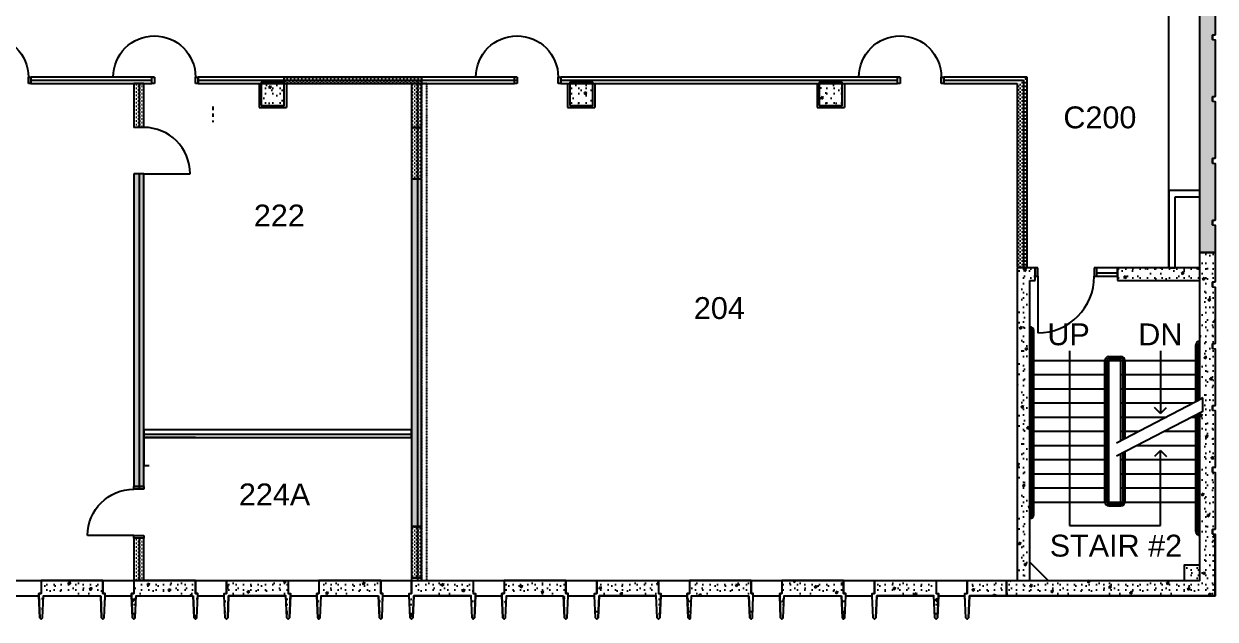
# Model space of a CAD drawing. Header units: inches. Extents: x 284 to 2008, y 299 to 1857.
# Drawn here: x 1082 to 2008, y 299 to 761 of the extents above; entities that cross this region are included whole.
import ezdxf

# ---------------------------------------------------------------- set-up
doc = ezdxf.new("R2010")
doc.units = ezdxf.units.IN
doc.header["$MEASUREMENT"] = 0
doc.linetypes.add('HIDDEN', pattern=[5.333333, 2.666667, -2.666667])
doc.linetypes.add('PHY_LVL-3$0$DASHDOT2', pattern=[0.25, 0.125, -0.0625, 0, -0.0625])
for name, color, linetype in [('_EWA 95% DWG', 7, 'Continuous'), ('A-DOOR', 4, 'Continuous'), ('A-FLOR-HRAL', 4, 'Continuous'), ('A-FLOR-STRS', 4, 'Continuous'), ('A-PFLR-NOTE', 3, 'Continuous'), ('A-WALL', 5, 'Continuous'), ('A-WALL-NEW', 7, 'Continuous'), ('A-WALL-PATT', 1, 'Continuous'), ('S-COLS', 6, 'Continuous')]:
    doc.layers.add(name, color=color, linetype=linetype)
doc.styles.get("Standard").update_dxf_attribs({"font": 'arial.ttf'})
doc.linetypes.add('1 HR RATED', pattern='A,0,[1,PS-21.Shx,S=0.091429,R=0,X=0,Y=0],-14.4,0', length=14.4)
doc.linetypes.add('2 HR RATED', pattern='A,0,[2,PS-21.Shx,S=0.091429,R=0,X=0,Y=0],-14.4,0', length=14.4)
pattern_1 = [(45, (-7e-09, 7e-09), (-20.8303, 20.8303), [1.84252, -15.16535]), (45, (-4.402, 16.428), (-20.8303, 20.8303), [1.84252, -15.16535]), (105, (-7e-09, 7e-09), (28.45473, 7.62442), [1.84252, -15.16535]), (105, (12.026, 12.026), (28.45473, 7.62442), [1.84252, -15.16535]), (165, (1.303, 1.303), (7.62442, 28.45473), [1.84252, -15.16535]), (165, (13.33, 13.33), (7.62442, 28.45473), [1.84252, -15.16535]), (45, (-2.0044, 2.0044), (-4.008794, 4.008794), [0, -5.669291, 0, -8.503937]), (90, (-7e-09, 4.009), (-5.669291, -4e-16), [0, -4.251969, 0, -7.086614])]
pattern_2 = [(45, (-7e-09, 7e-09), (-1.4142136, 1.4142136), [0, -2])]

# ---------------------------------------------------------------- blocks, each defined once
blk = doc.blocks.new('D1 Metal_73')
at = {"color": 0, "linetype": 'Continuous'}
for p, q in [((18, 0), (18, 36)), ((-18, 0), (-20, 0)), ((-20, 0), (-20, -7.75)), ((-18, -7.75), (-18, 0)), ((20, 0), (18, 0)), ((18, 0), (18, -7.75)), ((20, -7.75), (20, 0)), ((-20, -7.75), (-18, -7.75)), ((18, -7.75), (20, -7.75))]:
    blk.add_line(p, q, dxfattribs=at)
blk.add_arc((18, 0), 36, 90, 180, dxfattribs=at)
blk = doc.blocks.new('D1 Metal_23')
at = {"color": 0, "linetype": 'ByBlock'}
for p, q in [((-16, 0), (-18, 0)), ((-18, 0), (-18, -5)), ((-16, -5), (-16, 0)), ((18, 0), (16, 0)), ((16, 0), (16, -5)), ((16, 0), (48, 0)), ((18, -5), (18, 0)), ((-18, -5), (-16, -5)), ((16, -5), (18, -5))]:
    blk.add_line(p, q, dxfattribs=at)
blk.add_arc((16, 0), 32, 0, 180, dxfattribs=at)
blk = doc.blocks.new('D1 Metal_115')
at = {"color": 0, "linetype": 'ByBlock'}
for p, q in [((22, 0), (22, 44)), ((-22, 0), (-24, 0)), ((-24, 0), (-24, -6.625)), ((-22, -6.625), (-22, 0)), ((24, 0), (22, 0)), ((22, 0), (22, -6.625)), ((24, -6.625), (24, 0)), ((-24, -6.625), (-22, -6.625)), ((22, -6.625), (24, -6.625))]:
    blk.add_line(p, q, dxfattribs=at)
blk.add_arc((22, 0), 44, 90, 180, dxfattribs=at)
blk = doc.blocks.new('D1 Metal_49')
at = {"color": 0, "linetype": 'ByBlock'}
blk.add_line((18, 0), (18, 36), dxfattribs=at)
blk.add_arc((18, 0), 36, 90, 180, dxfattribs=at)

msp = doc.modelspace()

# ---------------------------------------------------------------- hatches: boundary and pattern name
at = {"layer": 'A-WALL'}
h = msp.add_hatch(dxfattribs=at)
h.set_pattern_fill('45_', color=256, style=0, pattern_type=2)
h.set_pattern_definition(pattern_2)
h.paths.add_polyline_path([(1167.59, 680.78), (1175.34, 680.78), (1175.34, 714.9), (1167.59, 714.9)], flags=0)
at = {"layer": 'A-WALL-PATT'}
h = msp.add_hatch(dxfattribs=at)
h.set_pattern_fill('LIGHTWEIGHT_CONCRETE', color=256, style=0, pattern_type=2)
h.set_pattern_definition(pattern_1)
h.paths.add_polyline_path([(2008.49, 1232.78), (2008.49, 1184.78), (2006.49, 1184.53), (2006.49, 1181.03), (2008.49, 1180.78), (2008.49, 1136.78), (2006.49, 1136.53), (2006.49, 1133.03), (2008.49, 1132.78), (2008.49, 1088.78), (2006.49, 1088.53), (2006.49, 1085.03), (2008.49, 1084.78), (2008.49, 1040.78), (2006.49, 1040.53), (2006.49, 1037.03), (2008.49, 1036.78), (2008.49, 992.78), (2006.49, 992.53), (2006.49, 989.03), (2008.49, 988.78), (2008.49, 944.78), (2006.49, 944.53), (2006.49, 941.03), (2008.49, 940.78), (2008.49, 896.78), (2006.49, 896.53), (2006.49, 893.03), (2008.49, 892.78), (2008.49, 848.78), (2006.49, 848.53), (2006.49, 845.03), (2008.49, 844.78), (2008.49, 800.78), (2006.49, 800.53), (2006.49, 797.03), (2008.49, 796.78), (2008.49, 752.78), (2006.49, 752.53), (2006.49, 749.03), (2008.49, 748.78), (2008.49, 704.78), (2006.49, 704.53), (2006.49, 701.03), (2008.49, 700.78), (2008.49, 656.78), (2006.49, 656.53), (2006.49, 653.03), (2008.49, 652.78), (2008.49, 608.78), (2006.49, 608.53), (2006.49, 605.03), (2008.49, 604.78), (2008.49, 583.52), (1996.49, 583.52), (1996.49, 1220.78), (1958.49, 1220.78), (1958.49, 1230.78), (1956.74, 1230.78), (1956.74, 1232.78), (1957.49, 1249.78), (1958.49, 1250.78), (1959.49, 1249.78), (1960.24, 1232.78)])
h = msp.add_hatch(dxfattribs=at)
h.set_pattern_fill('LIGHTWEIGHT_CONCRETE', color=256, style=0, pattern_type=2)
h.set_pattern_definition(pattern_1)
h.paths.add_polyline_path([(1266.59, 697.78), (1284.59, 697.78), (1284.59, 715.78), (1266.59, 715.78)], flags=0)
h = msp.add_hatch(dxfattribs=at)
h.set_pattern_fill('45_', color=256, style=0, pattern_type=2)
h.set_pattern_definition(pattern_2)
h.paths.add_polyline_path([(1284.44, 714.9), (1284.44, 719.9), (1391.34, 719.9), (1391.34, 714.9)])
h = msp.add_hatch(dxfattribs=at)
h.set_pattern_fill('45_', color=256, style=0, pattern_type=2)
h.set_pattern_definition(pattern_2)
h.paths.add_polyline_path([(1383.59, 714.9), (1383.59, 680.78), (1391.34, 680.78), (1391.34, 714.9)], flags=0)
h = msp.add_hatch(dxfattribs=at)
h.set_pattern_fill('LIGHTWEIGHT_CONCRETE', color=256, style=0, pattern_type=2)
h.set_pattern_definition(pattern_1)
h.paths.add_polyline_path([(1506.59, 697.78), (1524.59, 697.78), (1524.59, 715.78), (1506.59, 715.78)], flags=0)
h = msp.add_hatch(dxfattribs=at)
h.set_pattern_fill('LIGHTWEIGHT_CONCRETE', color=256, style=0, pattern_type=2)
h.set_pattern_definition(pattern_1)
h.paths.add_polyline_path([(1700.49, 697.78), (1718.49, 697.78), (1718.49, 715.78), (1700.49, 715.78)], flags=0)
h = msp.add_hatch(dxfattribs=at)
h.set_pattern_fill('45_', color=256, style=0, pattern_type=2)
h.set_pattern_definition(pattern_2)
h.paths.add_polyline_path([(1862.24, 572.18), (1862.24, 719.9), (1854.49, 714.9), (1854.49, 572.18)], flags=0)
h = msp.add_hatch(dxfattribs=at)
h.set_pattern_fill('45_', color=256, style=0, pattern_type=2)
h.set_pattern_definition(pattern_2)
h.paths.add_polyline_path([(1391.34, 640.78), (1391.34, 680.78), (1383.59, 680.78), (1383.59, 640.78)], flags=0)
h = msp.add_hatch(dxfattribs=at)
h.set_pattern_fill('45_', color=256, style=0, pattern_type=2)
h.set_pattern_definition(pattern_2)
h.paths.add_polyline_path([(1167.59, 401.78), (1175.34, 401.78), (1175.34, 644.78), (1167.59, 644.78)], flags=0)
h = msp.add_hatch(dxfattribs=at)
h.set_pattern_fill('45_', color=256, style=0, pattern_type=2)
h.set_pattern_definition(pattern_2)
h.paths.add_polyline_path([(1383.59, 640.78), (1383.59, 370.79), (1391.34, 370.79), (1391.34, 640.78)], flags=0)
h = msp.add_hatch(dxfattribs=at)
h.set_pattern_fill('LIGHTWEIGHT_CONCRETE', color=256, style=0, pattern_type=2)
h.set_pattern_definition(pattern_1)
edge = h.paths.add_edge_path()
edge.add_line((1998.97, 470.58), (1996.49, 469.29))
edge.add_line((1996.49, 469.29), (1996.49, 583.52))
edge.add_line((1996.49, 583.52), (2008.49, 583.52))
edge.add_line((2008.49, 583.52), (2008.49, 560.78))
edge.add_line((2008.49, 560.78), (2006.49, 560.53))
edge.add_line((2006.49, 560.53), (2006.49, 557.03))
edge.add_line((2006.49, 557.03), (2008.49, 556.78))
edge.add_line((2008.49, 556.78), (2008.49, 512.78))
edge.add_line((2008.49, 512.78), (2006.49, 512.53))
edge.add_line((2006.49, 512.53), (2006.49, 509.03))
edge.add_line((2006.49, 509.03), (2008.49, 508.78))
edge.add_line((2008.49, 508.78), (2008.49, 464.78))
edge.add_line((2008.49, 464.78), (2006.49, 464.53))
edge.add_line((2006.49, 464.53), (2006.49, 461.03))
edge.add_line((2006.49, 461.03), (2008.49, 460.78))
edge.add_line((2008.49, 460.78), (2008.49, 416.78))
edge.add_line((2008.49, 416.78), (2006.49, 416.53))
edge.add_line((2006.49, 416.53), (2006.49, 413.03))
edge.add_line((2006.49, 413.03), (2008.49, 412.78))
edge.add_line((2008.49, 412.78), (2008.49, 368.78))
edge.add_line((2008.49, 368.78), (2006.49, 368.53))
edge.add_line((2006.49, 368.53), (2006.49, 365.03))
edge.add_line((2006.49, 365.03), (2008.49, 364.78))
edge.add_line((2008.49, 364.78), (2008.49, 316.78))
edge.add_line((2008.49, 316.78), (1846.63, 316.78))
edge.add_arc((1858.34, 319.37), 12, 180, 192.49413, ccw=False)
edge.add_line((1846.34, 319.37), (1846.34, 328.78))
edge.add_line((1846.34, 328.78), (1996.49, 328.78))
edge.add_line((1996.49, 328.78), (1996.49, 459.17))
edge.add_line((1996.49, 459.17), (1998.97, 460.46))
edge.add_line((1998.97, 460.46), (1998.97, 470.58))
h = msp.add_hatch(dxfattribs=at)
h.set_pattern_fill('LIGHTWEIGHT_CONCRETE', color=256, style=0, pattern_type=2)
h.set_pattern_definition(pattern_1)
h.paths.add_polyline_path([(1854.49, 571.78), (1854.49, 328.78), (1864.49, 328.78), (1864.49, 561.78)], flags=0)
h = msp.add_hatch(dxfattribs=at)
h.set_pattern_fill('LIGHTWEIGHT_CONCRETE', color=256, style=0, pattern_type=2)
h.set_pattern_definition(pattern_1)
h.paths.add_polyline_path([(1864.49, 561.78), (1868.49, 561.78), (1868.49, 571.78), (1854.49, 571.78)], flags=0)
h = msp.add_hatch(dxfattribs=at)
h.set_pattern_fill('LIGHTWEIGHT_CONCRETE', color=256, style=0, pattern_type=2)
h.set_pattern_definition(pattern_1)
h.paths.add_polyline_path([(1932.49, 561.78), (1996.49, 561.78), (1996.49, 571.78), (1932.49, 571.78)], flags=0)
h = msp.add_hatch(dxfattribs=at)
h.set_pattern_fill('45_', color=256, style=0, pattern_type=2)
h.set_pattern_definition(pattern_2)
h.paths.add_polyline_path([(1391.34, 330.79), (1391.34, 370.79), (1383.59, 370.79), (1383.59, 330.79)], flags=0)
h = msp.add_hatch(dxfattribs=at)
h.set_pattern_fill('45_', color=256, style=0, pattern_type=2)
h.set_pattern_definition(pattern_2)
h.paths.add_polyline_path([(1167.59, 328.78), (1175.34, 328.78), (1175.34, 361.78), (1167.59, 361.78)], flags=0)
h = msp.add_hatch(dxfattribs=at)
h.set_pattern_fill('LIGHTWEIGHT_CONCRETE', color=256, style=0, pattern_type=2)
h.set_pattern_definition(pattern_1)
h.paths.add_polyline_path([(1984.49, 328.78), (1996.49, 328.78), (1996.49, 340.78), (1984.49, 340.78)], flags=0)
h = msp.add_hatch(dxfattribs=at)
h.set_pattern_fill('LIGHTWEIGHT_CONCRETE', color=256, style=0, pattern_type=2)
h.set_pattern_definition(pattern_1)
h.paths.add_polyline_path([(1141.84, 316.78), (1142.59, 299.78), (1143.59, 298.78), (1144.59, 299.78), (1145.34, 316.78), (1145.34, 318.78), (1143.59, 318.78), (1143.59, 328.78), (1095.59, 328.78), (1095.59, 318.78), (1093.84, 318.78), (1093.84, 316.78), (1094.59, 299.78), (1095.59, 298.78), (1096.59, 299.78), (1097.34, 316.78)])
h = msp.add_hatch(dxfattribs=at)
h.set_pattern_fill('LIGHTWEIGHT_CONCRETE', color=256, style=0, pattern_type=2)
h.set_pattern_definition(pattern_1)
h.paths.add_polyline_path([(1213.84, 316.78), (1214.59, 299.78), (1215.59, 298.78), (1216.59, 299.78), (1217.34, 316.78), (1217.34, 318.78), (1215.59, 318.78), (1215.59, 328.78), (1167.59, 328.78), (1167.59, 318.78), (1165.84, 318.78), (1165.84, 316.78), (1166.59, 299.78), (1167.59, 298.78), (1168.59, 299.78), (1169.34, 316.78)])
h = msp.add_hatch(dxfattribs=at)
h.set_pattern_fill('LIGHTWEIGHT_CONCRETE', color=256, style=0, pattern_type=2)
h.set_pattern_definition(pattern_1)
h.paths.add_polyline_path([(1287.59, 328.78), (1287.59, 318.78), (1289.34, 318.78), (1289.34, 316.78), (1288.59, 299.78), (1287.59, 298.78), (1286.59, 299.78), (1285.84, 316.78), (1241.34, 316.78), (1240.59, 299.78), (1239.59, 298.78), (1238.59, 299.78), (1237.84, 316.78), (1237.84, 318.78), (1239.59, 318.78), (1239.59, 328.78)])
h = msp.add_hatch(dxfattribs=at)
h.set_pattern_fill('LIGHTWEIGHT_CONCRETE', color=256, style=0, pattern_type=2)
h.set_pattern_definition(pattern_1)
h.paths.add_polyline_path([(1357.84, 316.78), (1358.59, 299.78), (1359.59, 298.78), (1360.59, 299.78), (1361.34, 316.78), (1361.34, 318.78), (1359.59, 318.78), (1359.59, 328.78), (1311.59, 328.78), (1311.59, 318.78), (1309.84, 318.78), (1309.84, 316.78), (1310.59, 299.78), (1311.59, 298.78), (1312.59, 299.78), (1313.34, 316.78)])
h = msp.add_hatch(dxfattribs=at)
h.set_pattern_fill('LIGHTWEIGHT_CONCRETE', color=256, style=0, pattern_type=2)
h.set_pattern_definition(pattern_1)
h.paths.add_polyline_path([(1431.59, 328.78), (1431.59, 318.78), (1433.34, 318.78), (1433.34, 316.78), (1432.59, 299.78), (1431.59, 298.78), (1430.59, 299.78), (1429.84, 316.78), (1385.34, 316.78), (1384.59, 299.78), (1383.59, 298.78), (1382.59, 299.78), (1381.84, 316.78), (1381.84, 318.78), (1383.59, 318.78), (1383.59, 328.78)])
h = msp.add_hatch(dxfattribs=at)
h.set_pattern_fill('LIGHTWEIGHT_CONCRETE', color=256, style=0, pattern_type=2)
h.set_pattern_definition(pattern_1)
h.paths.add_polyline_path([(1501.84, 316.78), (1502.59, 299.78), (1503.59, 298.78), (1504.59, 299.78), (1505.34, 316.78), (1505.34, 318.78), (1503.59, 318.78), (1503.59, 328.78), (1455.59, 328.78), (1455.59, 318.78), (1453.84, 318.78), (1453.84, 316.78), (1454.59, 299.78), (1455.59, 298.78), (1456.59, 299.78), (1457.34, 316.78)])
h = msp.add_hatch(dxfattribs=at)
h.set_pattern_fill('LIGHTWEIGHT_CONCRETE', color=256, style=0, pattern_type=2)
h.set_pattern_definition(pattern_1)
h.paths.add_polyline_path([(1575.59, 328.78), (1575.59, 318.78), (1577.34, 318.78), (1577.34, 316.78), (1576.59, 299.78), (1575.59, 298.78), (1574.59, 299.78), (1573.84, 316.78), (1529.34, 316.78), (1528.59, 299.78), (1527.59, 298.78), (1526.59, 299.78), (1525.84, 316.78), (1525.84, 318.78), (1527.59, 318.78), (1527.59, 328.78)])
h = msp.add_hatch(dxfattribs=at)
h.set_pattern_fill('LIGHTWEIGHT_CONCRETE', color=256, style=0, pattern_type=2)
h.set_pattern_definition(pattern_1)
h.paths.add_polyline_path([(1645.84, 316.78), (1646.59, 299.78), (1647.59, 298.78), (1648.59, 299.78), (1649.34, 316.78), (1649.34, 318.78), (1647.59, 318.78), (1647.59, 328.78), (1599.59, 328.78), (1599.59, 318.78), (1597.84, 318.78), (1597.84, 316.78), (1598.59, 299.78), (1599.59, 298.78), (1600.59, 299.78), (1601.34, 316.78)])
h = msp.add_hatch(dxfattribs=at)
h.set_pattern_fill('LIGHTWEIGHT_CONCRETE', color=256, style=0, pattern_type=2)
h.set_pattern_definition(pattern_1)
h.paths.add_polyline_path([(1717.84, 316.78), (1718.59, 299.78), (1719.59, 298.78), (1720.59, 299.78), (1721.34, 316.78), (1721.34, 318.78), (1719.59, 318.78), (1719.59, 328.78), (1671.59, 328.78), (1671.59, 318.78), (1669.84, 318.78), (1669.84, 316.78), (1670.59, 299.78), (1671.59, 298.78), (1672.59, 299.78), (1673.34, 316.78)])
h = msp.add_hatch(dxfattribs=at)
h.set_pattern_fill('LIGHTWEIGHT_CONCRETE', color=256, style=0, pattern_type=2)
h.set_pattern_definition(pattern_1)
h.paths.add_polyline_path([(1791.59, 328.78), (1791.59, 318.78), (1793.34, 318.78), (1793.34, 316.78), (1792.59, 299.78), (1791.59, 298.78), (1790.59, 299.78), (1789.84, 316.78), (1745.34, 316.78), (1744.59, 299.78), (1743.59, 298.78), (1742.59, 299.78), (1741.84, 316.78), (1741.84, 318.78), (1743.59, 318.78), (1743.59, 328.78)])
h = msp.add_hatch(dxfattribs=at)
h.set_pattern_fill('LIGHTWEIGHT_CONCRETE', color=256, style=0, pattern_type=2)
h.set_pattern_definition(pattern_1)
edge = h.paths.add_edge_path()
edge.add_line((1846.34, 328.78), (1846.34, 319.37))
edge.add_arc((1858.34, 319.37), 12, 180, 192.49413)
edge.add_line((1846.63, 316.78), (1817.34, 316.78))
edge.add_line((1817.34, 316.78), (1816.59, 299.78))
edge.add_line((1816.59, 299.78), (1815.59, 298.78))
edge.add_line((1815.59, 298.78), (1814.59, 299.78))
edge.add_line((1814.59, 299.78), (1813.84, 316.78))
edge.add_line((1813.84, 316.78), (1813.84, 318.78))
edge.add_line((1813.84, 318.78), (1815.59, 318.78))
edge.add_line((1815.59, 318.78), (1815.59, 328.78))
edge.add_line((1815.59, 328.78), (1846.34, 328.78))

# ---------------------------------------------------------------- linework, layer by layer
at = {"layer": '_EWA 95% DWG', "linetype": 'Continuous'}
for p, q in [((1167.59, 713.95), (1167.59, 691.95)), ((1175.34, 439.78), (1175.34, 417.78)), ((1383.59, 439.78), (1383.59, 417.78))]:
    msp.add_line(p, q, dxfattribs=at)
at = {"layer": '_EWA 95% DWG', "linetype": 'HIDDEN'}
msp.add_line((1228.96, 696.9), (1228.96, 684.9), dxfattribs=at)
at = {"layer": '_EWA 95% DWG', "linetype": 'Continuous'}
msp.add_lwpolyline([(1179.59, 417.78), (1175.34, 417.78)], dxfattribs=at)
at = {"layer": 'A-DOOR', "linetype": 'Continuous'}
for p, q in [((1087.59, 714.9), (1087.59, 719.9)), ((1217.59, 714.9), (1217.59, 719.9)), ((1499.59, 714.9), (1499.59, 719.9)), ((1797.49, 714.9), (1797.49, 719.9))]:
    msp.add_line(p, q, dxfattribs=at)
at = {"layer": 'A-FLOR-HRAL', "linetype": 'Continuous'}
for p, q in [((1866, 379.9), (1866, 522.78)), ((1867.5, 379.9), (1867.5, 522.78)), ((1993.48, 467.72), (1993.48, 511.78)), ((1994.98, 468.5), (1994.98, 511.78)), ((1925.74, 502.78), (1935.24, 502.78)), ((1925.74, 501.28), (1935.24, 501.28)), ((1922.74, 389.78), (1922.74, 499.78)), ((1924.24, 389.78), (1924.24, 499.78)), ((1936.74, 499.78), (1936.74, 438.2)), ((1938.24, 499.78), (1938.24, 438.99)), ((1993.48, 366.78), (1993.48, 457.6)), ((1994.98, 366.78), (1994.98, 458.38)), ((1936.74, 428.08), (1936.74, 389.78)), ((1938.24, 428.86), (1938.24, 389.78)), ((1925.74, 388.28), (1935.24, 388.28)), ((1925.74, 386.78), (1935.24, 386.78))]:
    msp.add_line(p, q, dxfattribs=at)
for centre, radius, start, end in [((1864.49, 522.78), 3, 360, 90), ((1864.49, 522.78), 1.5, 360, 90), ((1996.48, 511.78), 3, 90, 180), ((1996.48, 511.78), 1.5, 90, 180), ((1925.74, 499.78), 3, 90, 180), ((1925.74, 499.78), 1.5, 90, 180), ((1935.24, 499.78), 3, 360, 90), ((1935.24, 499.78), 1.5, 360, 90), ((1925.74, 389.78), 3, 180, 270), ((1925.74, 389.78), 1.5, 180, 270), ((1935.24, 389.78), 3, 270, 360), ((1935.24, 389.78), 1.5, 270, 360), ((1864.49, 379.9), 3, 270, 360), ((1864.49, 379.9), 1.5, 270, 360), ((1996.49, 366.78), 3, 180, 270), ((1996.49, 366.78), 1.5, 180, 270)]:
    msp.add_arc(centre, radius, start, end, dxfattribs=at)
at = {"layer": 'A-FLOR-STRS', "linetype": 'Continuous'}
for p, q in [((1867.5, 499.78), (1922.74, 499.78)), ((1924.24, 499.78), (1935.24, 499.78)), ((1925.74, 389.78), (1925.74, 499.78)), ((1935.24, 437.42), (1935.24, 499.78)), ((1935.24, 499.78), (1936.74, 499.78)), ((1938.24, 499.78), (1993.48, 499.78)), ((1994.98, 499.78), (1996.49, 499.78)), ((1867.5, 488.78), (1922.74, 488.78)), ((1924.24, 488.78), (1925.74, 488.78)), ((1935.24, 488.78), (1936.74, 488.78)), ((1938.24, 488.78), (1993.48, 488.78)), ((1994.98, 488.78), (1996.49, 488.78)), ((1867.5, 477.78), (1922.74, 477.78)), ((1924.24, 477.78), (1925.74, 477.78)), ((1935.24, 477.78), (1936.74, 477.78)), ((1938.24, 477.78), (1993.48, 477.78)), ((1994.98, 477.78), (1996.49, 477.78)), ((1867.5, 466.78), (1922.74, 466.78)), ((1924.24, 466.78), (1925.74, 466.78)), ((1931.84, 435.65), (1998.97, 470.58)), ((1935.24, 466.78), (1936.74, 466.78)), ((1938.24, 466.78), (1991.67, 466.78)), ((1867.5, 455.78), (1922.74, 455.78)), ((1924.24, 455.78), (1925.74, 455.78)), ((1931.84, 425.53), (1998.97, 460.46)), ((1935.24, 455.78), (1936.74, 455.78)), ((1938.24, 455.78), (1970.52, 455.78)), ((1989.98, 455.78), (1993.48, 455.78)), ((1994.98, 455.78), (1996.49, 455.78)), ((1867.5, 444.78), (1922.74, 444.78)), ((1924.24, 444.78), (1925.74, 444.78)), ((1935.24, 444.78), (1936.74, 444.78)), ((1938.24, 444.78), (1949.38, 444.78)), ((1968.83, 444.78), (1993.48, 444.78)), ((1994.98, 444.78), (1996.49, 444.78)), ((1867.5, 433.78), (1922.74, 433.78)), ((1924.24, 433.78), (1925.74, 433.78)), ((1935.24, 389.78), (1935.24, 427.3)), ((1947.69, 433.78), (1993.48, 433.78)), ((1994.98, 433.78), (1996.49, 433.78)), ((1867.5, 422.78), (1922.74, 422.78)), ((1924.24, 422.78), (1925.74, 422.78)), ((1935.24, 422.78), (1936.74, 422.78)), ((1938.24, 422.78), (1993.48, 422.78)), ((1994.98, 422.78), (1996.49, 422.78)), ((1867.5, 411.78), (1922.74, 411.78)), ((1924.24, 411.78), (1925.74, 411.78)), ((1935.24, 411.78), (1936.74, 411.78)), ((1938.24, 411.78), (1993.48, 411.78)), ((1994.98, 411.78), (1996.49, 411.78)), ((1867.5, 400.78), (1922.74, 400.78)), ((1924.24, 400.78), (1925.74, 400.78)), ((1935.24, 400.78), (1936.74, 400.78)), ((1938.24, 400.78), (1993.48, 400.78)), ((1994.98, 400.78), (1996.49, 400.78)), ((1867.5, 389.78), (1922.74, 389.78)), ((1924.24, 389.78), (1936.74, 389.78)), ((1938.24, 389.78), (1993.48, 389.78)), ((1994.98, 389.78), (1996.49, 389.78))]:
    msp.add_line(p, q, dxfattribs=at)
at = {"layer": 'A-PFLR-NOTE', "linetype": 'Continuous'}
for p, q in [((1895.22, 507.11), (1895.22, 371.62)), ((1965.86, 507.11), (1965.86, 458.51)), ((1965.86, 458.51), (1961.2, 463.17)), ((1965.86, 458.51), (1970.53, 463.17)), ((1965.86, 429.89), (1961.2, 425.23)), ((1965.86, 371.62), (1965.86, 429.89)), ((1965.86, 429.89), (1970.53, 425.23)), ((1895.12, 371.62), (1965.86, 371.62))]:
    msp.add_line(p, q, dxfattribs=at)
at = {"layer": 'A-WALL', "linetype": 'Continuous'}
for p, q in [((1996.49, 469.29), (1996.49, 1220.78)), ((1972.49, 571.78), (1972.49, 829.65)), ((2008.49, 796.78), (2008.49, 752.78)), ((2006.49, 752.53), (2008.49, 752.78)), ((2006.49, 749.03), (2006.49, 752.53)), ((2006.49, 749.03), (2008.49, 748.78)), ((2008.49, 748.78), (2008.49, 704.78)), ((1181.59, 719.9), (1087.59, 719.9)), ((1087.59, 719.9), (1087.59, 714.9)), ((1087.59, 714.9), (1181.59, 714.9)), ((1175.34, 714.9), (1167.59, 714.9)), ((1167.59, 714.9), (1167.59, 680.78)), ((1175.34, 680.78), (1175.34, 714.9)), ((1181.59, 714.9), (1181.59, 719.9)), ((1463.59, 719.9), (1217.59, 719.9)), ((1217.59, 719.9), (1217.59, 714.9)), ((1217.59, 714.9), (1463.59, 714.9)), ((1264.96, 714.9), (1264.96, 696.15)), ((1286.21, 714.9), (1286.21, 696.15)), ((1383.59, 714.9), (1383.59, 680.78)), ((1391.34, 714.9), (1383.59, 714.9)), ((1391.34, 680.78), (1391.34, 714.9)), ((1463.59, 714.9), (1463.59, 719.9)), ((1761.49, 719.9), (1499.59, 719.9)), ((1499.59, 719.9), (1499.59, 714.9)), ((1499.59, 714.9), (1761.49, 714.9)), ((1504.96, 714.9), (1504.96, 696.15)), ((1526.21, 714.9), (1526.21, 696.15)), ((1698.87, 714.9), (1698.87, 696.15)), ((1720.12, 714.9), (1720.12, 696.15)), ((1761.49, 714.9), (1761.49, 719.9)), ((1862.24, 719.9), (1797.49, 719.9)), ((1797.49, 719.9), (1797.49, 714.9)), ((1797.49, 714.9), (1854.49, 714.9)), ((1854.49, 714.9), (1854.49, 572.18)), ((1862.24, 572.18), (1862.24, 719.9)), ((2006.49, 704.53), (2008.49, 704.78)), ((2006.49, 701.03), (2006.49, 704.53)), ((1264.96, 696.15), (1286.21, 696.15)), ((1504.96, 696.15), (1526.21, 696.15)), ((1698.87, 696.15), (1720.12, 696.15)), ((2006.49, 701.03), (2008.49, 700.78)), ((2008.49, 700.78), (2008.49, 656.78)), ((1175.34, 680.78), (1167.59, 680.78)), ((1383.59, 680.78), (1383.59, 640.78)), ((1383.59, 680.78), (1391.34, 680.78)), ((1391.34, 640.78), (1391.34, 680.78)), ((2006.49, 656.53), (2008.49, 656.78)), ((2006.49, 653.03), (2006.49, 656.53)), ((2006.49, 653.03), (2008.49, 652.78)), ((2008.49, 652.78), (2008.49, 608.78)), ((1175.34, 644.78), (1167.59, 644.78)), ((1167.59, 644.78), (1167.59, 401.78)), ((1175.34, 401.78), (1175.34, 644.78)), ((1383.59, 640.78), (1383.59, 370.79)), ((1391.34, 640.78), (1383.59, 640.78)), ((1391.34, 370.79), (1391.34, 640.78)), ((1972.49, 631.78), (1972.49, 571.78)), ((1996.49, 631.78), (1972.49, 631.78)), ((1996.49, 626.78), (1996.49, 631.78)), ((1977.49, 571.78), (1977.49, 626.78)), ((1977.49, 626.78), (1996.49, 626.78)), ((2006.49, 608.53), (2008.49, 608.78)), ((2006.49, 605.03), (2006.49, 608.53)), ((2006.49, 605.03), (2008.49, 604.78)), ((2008.49, 604.78), (2008.49, 560.78)), ((1854.49, 572.18), (1862.24, 572.18)), ((1854.49, 571.78), (1854.49, 328.78)), ((1868.49, 571.78), (1854.49, 571.78)), ((1868.49, 561.78), (1868.49, 571.78)), ((1932.49, 571.78), (1916.49, 571.78)), ((1916.49, 565.15), (1932.49, 565.15)), ((1932.49, 571.78), (1932.49, 561.78)), ((1972.49, 571.78), (1977.49, 571.78)), ((1996.49, 561.78), (1996.49, 571.78)), ((1864.49, 328.78), (1864.49, 561.78)), ((1864.49, 561.78), (1868.49, 561.78)), ((1932.49, 561.78), (1996.49, 561.78)), ((2006.49, 560.53), (2008.49, 560.78)), ((2006.49, 557.03), (2006.49, 560.53)), ((2006.49, 557.03), (2008.49, 556.78)), ((2008.49, 556.78), (2008.49, 512.78)), ((2006.49, 512.53), (2008.49, 512.78)), ((2006.49, 509.03), (2006.49, 512.53)), ((2006.49, 509.03), (2008.49, 508.78)), ((2008.49, 508.78), (2008.49, 464.78)), ((2006.49, 464.53), (2008.49, 464.78)), ((2006.49, 461.03), (2006.49, 464.53)), ((1996.49, 328.78), (1996.49, 459.17)), ((2006.49, 461.03), (2008.49, 460.78)), ((2008.49, 460.78), (2008.49, 416.78)), ((1383.59, 445.78), (1175.34, 445.78)), ((1175.34, 439.78), (1383.59, 439.78)), ((1215.59, 439.78), (1175.34, 439.78)), ((2006.49, 416.53), (2008.49, 416.78)), ((2006.49, 413.03), (2006.49, 416.53)), ((2006.49, 413.03), (2008.49, 412.78)), ((2008.49, 412.78), (2008.49, 368.78)), ((1167.59, 401.78), (1175.34, 401.78)), ((1383.59, 370.79), (1383.59, 330.79)), ((1383.59, 370.79), (1391.34, 370.79)), ((1167.59, 361.78), (1167.59, 328.78)), ((1175.34, 328.78), (1175.34, 361.78)), ((2006.49, 368.53), (2008.49, 368.78)), ((2006.49, 365.03), (2006.49, 368.53)), ((2006.49, 365.03), (2008.49, 364.78)), ((2008.49, 316.78), (2008.49, 364.78)), ((1878.64, 328.78), (1864.49, 342.92)), ((1071.59, 328.78), (1095.59, 328.78)), ((1095.59, 328.78), (1143.59, 328.78)), ((1095.59, 328.78), (1095.59, 318.78)), ((1143.59, 328.78), (1143.59, 318.78)), ((1143.59, 328.78), (1167.59, 328.78)), ((1167.59, 328.78), (1215.59, 328.78)), ((1167.59, 328.78), (1167.59, 318.78)), ((1215.59, 328.78), (1215.59, 318.78)), ((1215.59, 328.78), (1239.59, 328.78)), ((1239.59, 328.78), (1287.59, 328.78)), ((1239.59, 328.78), (1239.59, 318.78)), ((1287.59, 328.78), (1287.59, 318.78)), ((1287.59, 328.78), (1311.59, 328.78)), ((1311.59, 328.78), (1359.59, 328.78)), ((1311.59, 328.78), (1311.59, 318.78)), ((1359.59, 328.78), (1359.59, 318.78)), ((1359.59, 328.78), (1383.59, 328.78)), ((1383.59, 330.79), (1383.59, 328.78)), ((1391.34, 330.79), (1383.59, 330.79)), ((1383.59, 330.78), (1383.59, 328.78)), ((1383.59, 328.78), (1431.59, 328.78)), ((1383.59, 328.78), (1383.59, 318.78)), ((1383.59, 328.78), (1391.34, 328.78)), ((1391.34, 328.78), (1391.34, 330.79)), ((1391.34, 330.78), (1391.34, 328.78)), ((1431.59, 328.78), (1431.59, 318.78)), ((1431.59, 328.78), (1455.59, 328.78)), ((1455.59, 328.78), (1503.59, 328.78)), ((1455.59, 328.78), (1455.59, 318.78)), ((1503.59, 328.78), (1503.59, 318.78)), ((1503.59, 328.78), (1527.59, 328.78)), ((1527.59, 328.78), (1575.59, 328.78)), ((1527.59, 328.78), (1527.59, 318.78)), ((1575.59, 328.78), (1575.59, 318.78)), ((1575.59, 328.78), (1599.59, 328.78)), ((1599.59, 328.78), (1647.59, 328.78)), ((1599.59, 328.78), (1599.59, 318.78)), ((1647.59, 328.78), (1647.59, 318.78)), ((1647.59, 328.78), (1671.59, 328.78)), ((1671.59, 328.78), (1719.59, 328.78)), ((1671.59, 328.78), (1671.59, 318.78)), ((1719.59, 328.78), (1719.59, 318.78)), ((1719.59, 328.78), (1743.59, 328.78)), ((1743.59, 328.78), (1791.59, 328.78)), ((1743.59, 328.78), (1743.59, 318.78)), ((1791.59, 328.78), (1815.59, 328.78)), ((1791.59, 328.78), (1791.59, 318.78)), ((1815.59, 328.78), (1815.59, 318.78)), ((1815.59, 328.78), (1854.49, 328.78)), ((1854.49, 328.78), (1864.49, 328.78)), ((1864.49, 328.78), (1996.49, 328.78)), ((1073.34, 316.78), (1093.84, 316.78)), ((1093.84, 316.78), (1093.84, 318.78)), ((1093.84, 318.78), (1095.59, 318.78)), ((1094.59, 299.78), (1093.84, 316.78)), ((1096.59, 299.78), (1097.34, 316.78)), ((1097.34, 316.78), (1141.84, 316.78)), ((1142.59, 299.78), (1141.84, 316.78)), ((1143.59, 318.78), (1145.34, 318.78)), ((1144.59, 299.78), (1145.34, 316.78)), ((1145.34, 316.78), (1145.34, 318.78)), ((1145.34, 316.78), (1165.84, 316.78)), ((1165.84, 316.78), (1165.84, 318.78)), ((1165.84, 318.78), (1167.59, 318.78)), ((1166.59, 299.78), (1165.84, 316.78)), ((1168.59, 299.78), (1169.34, 316.78)), ((1169.34, 316.78), (1213.84, 316.78)), ((1214.59, 299.78), (1213.84, 316.78)), ((1215.59, 318.78), (1217.34, 318.78)), ((1216.59, 299.78), (1217.34, 316.78)), ((1217.34, 316.78), (1217.34, 318.78)), ((1217.34, 316.78), (1237.84, 316.78)), ((1237.84, 316.78), (1237.84, 318.78)), ((1237.84, 318.78), (1239.59, 318.78)), ((1238.59, 299.78), (1237.84, 316.78)), ((1240.59, 299.78), (1241.34, 316.78)), ((1241.34, 316.78), (1285.84, 316.78)), ((1286.59, 299.78), (1285.84, 316.78)), ((1287.59, 318.78), (1289.34, 318.78)), ((1288.59, 299.78), (1289.34, 316.78)), ((1289.34, 316.78), (1289.34, 318.78)), ((1289.34, 316.78), (1309.84, 316.78)), ((1309.84, 316.78), (1309.84, 318.78)), ((1309.84, 318.78), (1311.59, 318.78)), ((1310.59, 299.78), (1309.84, 316.78)), ((1312.59, 299.78), (1313.34, 316.78)), ((1313.34, 316.78), (1357.84, 316.78)), ((1358.59, 299.78), (1357.84, 316.78)), ((1359.59, 318.78), (1361.34, 318.78)), ((1360.59, 299.78), (1361.34, 316.78)), ((1361.34, 316.78), (1361.34, 318.78)), ((1361.34, 316.78), (1381.84, 316.78)), ((1381.84, 316.78), (1381.84, 318.78)), ((1381.84, 318.78), (1383.59, 318.78)), ((1382.59, 299.78), (1381.84, 316.78)), ((1384.59, 299.78), (1385.34, 316.78)), ((1385.34, 316.78), (1429.84, 316.78)), ((1430.59, 299.78), (1429.84, 316.78)), ((1431.59, 318.78), (1433.34, 318.78)), ((1432.59, 299.78), (1433.34, 316.78)), ((1433.34, 316.78), (1433.34, 318.78)), ((1433.34, 316.78), (1453.84, 316.78)), ((1453.84, 316.78), (1453.84, 318.78)), ((1453.84, 318.78), (1455.59, 318.78)), ((1454.59, 299.78), (1453.84, 316.78)), ((1456.59, 299.78), (1457.34, 316.78)), ((1457.34, 316.78), (1501.84, 316.78)), ((1502.59, 299.78), (1501.84, 316.78)), ((1503.59, 318.78), (1505.34, 318.78)), ((1504.59, 299.78), (1505.34, 316.78)), ((1505.34, 316.78), (1505.34, 318.78)), ((1505.34, 316.78), (1525.84, 316.78)), ((1525.84, 316.78), (1525.84, 318.78)), ((1525.84, 318.78), (1527.59, 318.78)), ((1526.59, 299.78), (1525.84, 316.78)), ((1528.59, 299.78), (1529.34, 316.78)), ((1529.34, 316.78), (1573.84, 316.78)), ((1574.59, 299.78), (1573.84, 316.78)), ((1575.59, 318.78), (1577.34, 318.78)), ((1576.59, 299.78), (1577.34, 316.78)), ((1577.34, 316.78), (1577.34, 318.78)), ((1577.34, 316.78), (1597.84, 316.78)), ((1597.84, 316.78), (1597.84, 318.78)), ((1597.84, 318.78), (1599.59, 318.78)), ((1598.59, 299.78), (1597.84, 316.78)), ((1600.59, 299.78), (1601.34, 316.78)), ((1601.34, 316.78), (1645.84, 316.78)), ((1646.59, 299.78), (1645.84, 316.78)), ((1647.59, 318.78), (1649.34, 318.78)), ((1648.59, 299.78), (1649.34, 316.78)), ((1649.34, 316.78), (1649.34, 318.78)), ((1649.34, 316.78), (1669.84, 316.78)), ((1669.84, 316.78), (1669.84, 318.78)), ((1669.84, 318.78), (1671.59, 318.78)), ((1670.59, 299.78), (1669.84, 316.78)), ((1672.59, 299.78), (1673.34, 316.78)), ((1673.34, 316.78), (1717.84, 316.78)), ((1718.59, 299.78), (1717.84, 316.78)), ((1719.59, 318.78), (1721.34, 318.78)), ((1720.59, 299.78), (1721.34, 316.78)), ((1721.34, 316.78), (1721.34, 318.78)), ((1721.34, 316.78), (1741.84, 316.78)), ((1741.84, 316.78), (1741.84, 318.78)), ((1741.84, 318.78), (1743.59, 318.78)), ((1742.59, 299.78), (1741.84, 316.78)), ((1744.59, 299.78), (1745.34, 316.78)), ((1745.34, 316.78), (1789.84, 316.78)), ((1790.59, 299.78), (1789.84, 316.78)), ((1791.59, 318.78), (1793.34, 318.78)), ((1792.59, 299.78), (1793.34, 316.78)), ((1793.34, 316.78), (1793.34, 318.78)), ((1793.34, 316.78), (1813.84, 316.78)), ((1813.84, 316.78), (1813.84, 318.78)), ((1813.84, 318.78), (1815.59, 318.78)), ((1814.59, 299.78), (1813.84, 316.78)), ((1816.59, 299.78), (1817.34, 316.78)), ((1817.34, 316.78), (2008.49, 316.78)), ((1095.59, 298.78), (1094.59, 299.78)), ((1095.59, 298.78), (1096.59, 299.78)), ((1143.59, 298.78), (1142.59, 299.78)), ((1143.59, 298.78), (1144.59, 299.78)), ((1167.59, 298.78), (1166.59, 299.78)), ((1167.59, 298.78), (1168.59, 299.78)), ((1215.59, 298.78), (1214.59, 299.78)), ((1215.59, 298.78), (1216.59, 299.78)), ((1239.59, 298.78), (1238.59, 299.78)), ((1239.59, 298.78), (1240.59, 299.78)), ((1287.59, 298.78), (1286.59, 299.78)), ((1287.59, 298.78), (1288.59, 299.78)), ((1311.59, 298.78), (1310.59, 299.78)), ((1311.59, 298.78), (1312.59, 299.78)), ((1359.59, 298.78), (1358.59, 299.78)), ((1359.59, 298.78), (1360.59, 299.78)), ((1383.59, 298.78), (1382.59, 299.78)), ((1383.59, 298.78), (1384.59, 299.78)), ((1431.59, 298.78), (1430.59, 299.78)), ((1431.59, 298.78), (1432.59, 299.78)), ((1455.59, 298.78), (1454.59, 299.78)), ((1455.59, 298.78), (1456.59, 299.78)), ((1503.59, 298.78), (1502.59, 299.78)), ((1503.59, 298.78), (1504.59, 299.78)), ((1527.59, 298.78), (1526.59, 299.78)), ((1527.59, 298.78), (1528.59, 299.78)), ((1575.59, 298.78), (1574.59, 299.78)), ((1575.59, 298.78), (1576.59, 299.78)), ((1599.59, 298.78), (1598.59, 299.78)), ((1599.59, 298.78), (1600.59, 299.78)), ((1647.59, 298.78), (1646.59, 299.78)), ((1647.59, 298.78), (1648.59, 299.78)), ((1671.59, 298.78), (1670.59, 299.78)), ((1671.59, 298.78), (1672.59, 299.78)), ((1719.59, 298.78), (1718.59, 299.78)), ((1719.59, 298.78), (1720.59, 299.78)), ((1743.59, 298.78), (1742.59, 299.78)), ((1743.59, 298.78), (1744.59, 299.78)), ((1791.59, 298.78), (1790.59, 299.78)), ((1791.59, 298.78), (1792.59, 299.78)), ((1815.59, 298.78), (1814.59, 299.78)), ((1815.59, 298.78), (1816.59, 299.78))]:
    msp.add_line(p, q, dxfattribs=at)
msp.add_lwpolyline([(2008.49, 796.78), (2008.49, 752.78), (2006.49, 752.53), (2006.49, 749.03), (2008.49, 748.78), (2008.49, 704.78), (2006.49, 704.53), (2006.49, 701.03), (2008.49, 700.78), (2008.49, 656.78), (2006.49, 656.53), (2006.49, 653.03), (2008.49, 652.78), (2008.49, 608.78), (2006.49, 608.53), (2006.49, 605.03), (2008.49, 604.78), (2008.49, 583.52), (1996.49, 583.52), (1996.49, 1220.78)], dxfattribs=at)
for points in [[(1284.44, 714.9), (1284.44, 719.9), (1391.34, 719.9), (1391.34, 714.9)], [(1984.49, 328.78), (1996.49, 328.78), (1996.49, 340.78), (1984.49, 340.78)], [(1141.84, 316.78), (1142.59, 299.78), (1143.59, 298.78), (1144.59, 299.78), (1145.34, 316.78), (1145.34, 318.78), (1143.59, 318.78), (1143.59, 328.78), (1095.59, 328.78), (1095.59, 318.78), (1093.84, 318.78), (1093.84, 316.78), (1094.59, 299.78), (1095.59, 298.78), (1096.59, 299.78), (1097.34, 316.78)], [(1213.84, 316.78), (1214.59, 299.78), (1215.59, 298.78), (1216.59, 299.78), (1217.34, 316.78), (1217.34, 318.78), (1215.59, 318.78), (1215.59, 328.78), (1167.59, 328.78), (1167.59, 318.78), (1165.84, 318.78), (1165.84, 316.78), (1166.59, 299.78), (1167.59, 298.78), (1168.59, 299.78), (1169.34, 316.78)], [(1287.59, 328.78), (1287.59, 318.78), (1289.34, 318.78), (1289.34, 316.78), (1288.59, 299.78), (1287.59, 298.78), (1286.59, 299.78), (1285.84, 316.78), (1241.34, 316.78), (1240.59, 299.78), (1239.59, 298.78), (1238.59, 299.78), (1237.84, 316.78), (1237.84, 318.78), (1239.59, 318.78), (1239.59, 328.78)], [(1357.84, 316.78), (1358.59, 299.78), (1359.59, 298.78), (1360.59, 299.78), (1361.34, 316.78), (1361.34, 318.78), (1359.59, 318.78), (1359.59, 328.78), (1311.59, 328.78), (1311.59, 318.78), (1309.84, 318.78), (1309.84, 316.78), (1310.59, 299.78), (1311.59, 298.78), (1312.59, 299.78), (1313.34, 316.78)], [(1431.59, 328.78), (1431.59, 318.78), (1433.34, 318.78), (1433.34, 316.78), (1432.59, 299.78), (1431.59, 298.78), (1430.59, 299.78), (1429.84, 316.78), (1385.34, 316.78), (1384.59, 299.78), (1383.59, 298.78), (1382.59, 299.78), (1381.84, 316.78), (1381.84, 318.78), (1383.59, 318.78), (1383.59, 328.78)], [(1501.84, 316.78), (1502.59, 299.78), (1503.59, 298.78), (1504.59, 299.78), (1505.34, 316.78), (1505.34, 318.78), (1503.59, 318.78), (1503.59, 328.78), (1455.59, 328.78), (1455.59, 318.78), (1453.84, 318.78), (1453.84, 316.78), (1454.59, 299.78), (1455.59, 298.78), (1456.59, 299.78), (1457.34, 316.78)], [(1575.59, 328.78), (1575.59, 318.78), (1577.34, 318.78), (1577.34, 316.78), (1576.59, 299.78), (1575.59, 298.78), (1574.59, 299.78), (1573.84, 316.78), (1529.34, 316.78), (1528.59, 299.78), (1527.59, 298.78), (1526.59, 299.78), (1525.84, 316.78), (1525.84, 318.78), (1527.59, 318.78), (1527.59, 328.78)], [(1645.84, 316.78), (1646.59, 299.78), (1647.59, 298.78), (1648.59, 299.78), (1649.34, 316.78), (1649.34, 318.78), (1647.59, 318.78), (1647.59, 328.78), (1599.59, 328.78), (1599.59, 318.78), (1597.84, 318.78), (1597.84, 316.78), (1598.59, 299.78), (1599.59, 298.78), (1600.59, 299.78), (1601.34, 316.78)], [(1717.84, 316.78), (1718.59, 299.78), (1719.59, 298.78), (1720.59, 299.78), (1721.34, 316.78), (1721.34, 318.78), (1719.59, 318.78), (1719.59, 328.78), (1671.59, 328.78), (1671.59, 318.78), (1669.84, 318.78), (1669.84, 316.78), (1670.59, 299.78), (1671.59, 298.78), (1672.59, 299.78), (1673.34, 316.78)], [(1791.59, 328.78), (1791.59, 318.78), (1793.34, 318.78), (1793.34, 316.78), (1792.59, 299.78), (1791.59, 298.78), (1790.59, 299.78), (1789.84, 316.78), (1745.34, 316.78), (1744.59, 299.78), (1743.59, 298.78), (1742.59, 299.78), (1741.84, 316.78), (1741.84, 318.78), (1743.59, 318.78), (1743.59, 328.78)]]:
    msp.add_lwpolyline(points, close=True, dxfattribs=at)
at = {"layer": 'A-WALL', "linetype": 'PHY_LVL-3$0$DASHDOT2'}
msp.add_lwpolyline([(1391.34, 714.9), (1391.34, 328.78), (1395.34, 328.78), (1395.34, 714.9)], close=True, dxfattribs=at)
at = {"layer": 'A-WALL', "linetype": 'Continuous'}
for points in [[(1998.97, 470.58), (1996.49, 469.29), (1996.49, 583.52), (2008.49, 583.52), (2008.49, 560.78), (2006.49, 560.53), (2006.49, 557.03), (2008.49, 556.78), (2008.49, 512.78), (2006.49, 512.53), (2006.49, 509.03), (2008.49, 508.78), (2008.49, 464.78), (2006.49, 464.53), (2006.49, 461.03), (2008.49, 460.78), (2008.49, 416.78), (2006.49, 416.53), (2006.49, 413.03), (2008.49, 412.78), (2008.49, 368.78), (2006.49, 368.53), (2006.49, 365.03), (2008.49, 364.78), (2008.49, 316.78), (1846.63, 316.78, -0.05457), (1846.34, 319.37), (1846.34, 328.78), (1996.49, 328.78), (1996.49, 459.17), (1998.97, 460.46)], [(1846.34, 328.78), (1846.34, 319.37, 0.05457), (1846.63, 316.78), (1817.34, 316.78), (1816.59, 299.78), (1815.59, 298.78), (1814.59, 299.78), (1813.84, 316.78), (1813.84, 318.78), (1815.59, 318.78), (1815.59, 328.78)]]:
    msp.add_lwpolyline(points, format="xyb", close=True, dxfattribs=at)
at = {"layer": 'A-WALL-NEW', "linetype": 'Continuous'}
for p, q in [((1391.34, 680.78), (1383.59, 680.78)), ((1383.59, 640.78), (1391.34, 640.78)), ((1868.49, 571.78), (1868.49, 565.15)), ((1916.49, 565.15), (1916.49, 571.78)), ((1932.49, 565.15), (1932.49, 571.78)), ((1175.34, 445.78), (1175.34, 439.78)), ((1383.59, 439.78), (1383.59, 445.78)), ((1175.34, 401.78), (1167.59, 401.78)), ((1391.34, 370.79), (1383.59, 370.79)), ((1391.34, 330.79), (1391.34, 370.79)), ((1175.34, 361.78), (1167.59, 361.78)), ((1167.59, 328.78), (1175.34, 328.78)), ((1383.59, 330.79), (1391.34, 330.79))]:
    msp.add_line(p, q, dxfattribs=at)
at = {"layer": 'A-WALL-PATT', "linetype": '1 HR RATED'}
for p, q in [((1087.59, 717.4), (1181.21, 717.4)), ((1171.8, 714.9), (1171.8, 680.78)), ((1217.59, 717.4), (1465.59, 717.4)), ((1388.1, 717.4), (1388.1, 328.78)), ((1499.59, 717.4), (1761.49, 717.4)), ((1797.49, 717.4), (1859.49, 717.4)), ((1859.49, 717.4), (1859.49, 571.78)), ((1171.8, 644.78), (1171.8, 399.8)), ((1175.34, 442.44), (1383.59, 442.44)), ((1171.8, 361.78), (1171.8, 328.78))]:
    msp.add_line(p, q, dxfattribs=at)
at = {"layer": 'A-WALL-PATT', "linetype": '2 HR RATED'}
msp.add_line((1932.21, 567.62), (1916.49, 567.62), dxfattribs=at)
at = {"layer": 'A-WALL-PATT', "linetype": 'Continuous'}
msp.add_line((1996.49, 571.78), (1932.49, 571.78), dxfattribs=at)
at = {"layer": 'S-COLS', "linetype": 'Continuous'}
for points in [[(1266.59, 697.78), (1284.59, 697.78), (1284.59, 715.78), (1266.59, 715.78)], [(1506.59, 697.78), (1524.59, 697.78), (1524.59, 715.78), (1506.59, 715.78)], [(1700.49, 697.78), (1718.49, 697.78), (1718.49, 715.78), (1700.49, 715.78)]]:
    msp.add_lwpolyline(points, close=True, dxfattribs=at)

# ---------------------------------------------------------------- block references
at = {"layer": 'A-DOOR', "linetype": 'Continuous', "xscale": -1}
for p in [(1069.59, 719.9), (1199.59, 719.9), (1481.59, 719.9), (1779.49, 719.9)]:
    msp.add_blockref('D1 Metal_23', p, dxfattribs=at)
at = {"layer": 'A-DOOR', "linetype": 'Continuous'}
for name, p, rotation in [('D1 Metal_49', (1175.34, 662.78), 270), ('D1 Metal_115', (1892.49, 565.15), 180)]:
    msp.add_blockref(name, p, dxfattribs=dict(at, rotation=rotation))
at = {"layer": 'A-DOOR', "xscale": -1, "rotation": 90}
msp.add_blockref('D1 Metal_73', (1167.59, 381.78), dxfattribs=at)

# ---------------------------------------------------------------- texts
at = {"layer": 'A-PFLR-NOTE', "char_height": 17, "width": 30.9846, "attachment_point": 8}
for s, insert, line_spacing_factor in [('C200', (1918.84, 679.82), 0.983032), ('222', (1280.74, 603.81), 1.437642), ('204', (1622.92, 531.69), 0.983032), ('224A', (1277.04, 387.15), 0.985406)]:
    msp.add_mtext(s, dxfattribs=dict(at, insert=insert, line_spacing_factor=line_spacing_factor))
at = {"layer": 'A-PFLR-NOTE', "char_height": 17, "attachment_point": 8}
for s, insert, width in [('\\A1;{\\fArial|b0|i0|c0|p34;UP}', (1894.52, 511.33), 30.9846), ('\\A1;{\\fArial|b0|i0|c0|p34;DN}', (1965.86, 511.5), 30.9846), ('STAIR #2', (1931.3, 347.13), 140.2843)]:
    msp.add_mtext(s, dxfattribs=dict(at, insert=insert, width=width))

doc.saveas('drawing.dxf')
